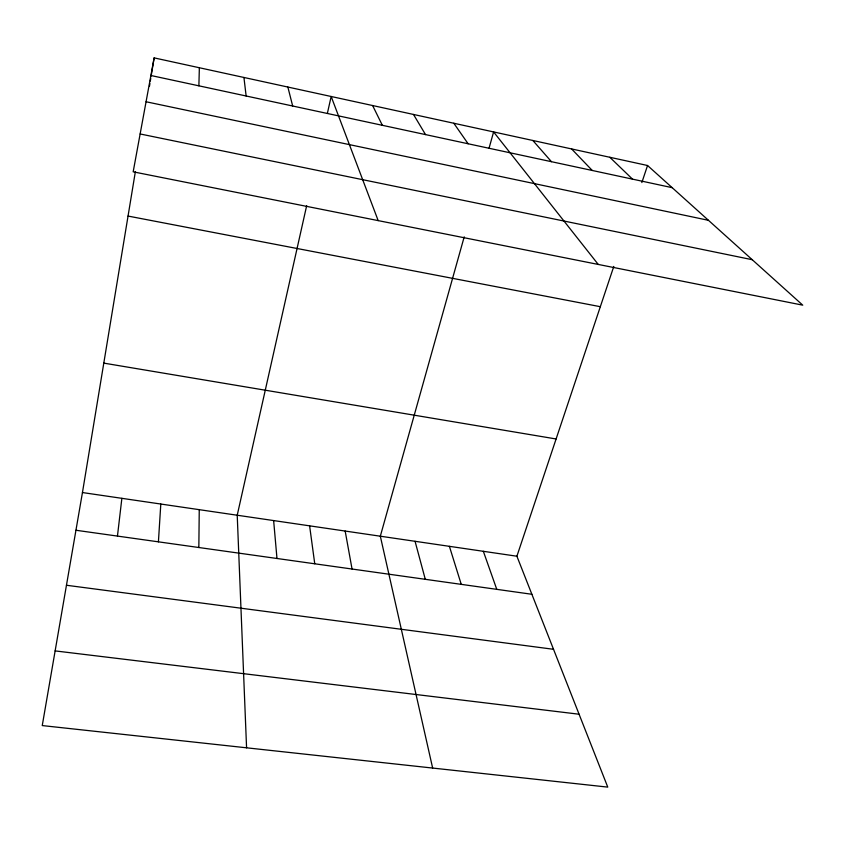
<?xml version="1.0" encoding="UTF-8"?>
<svg xmlns="http://www.w3.org/2000/svg" width="845" height="845" viewBox="0 0 845 845"><rect width="100%" height="100%" fill="white"/><g stroke="black" fill="none" stroke-linecap="round" stroke-linejoin="round"><path stroke-width="1.27" d="M198.839 547.507L199.251 509.662M198.881 85.831L199.357 67.748M158.416 541.835L160.803 504.032M117.455 536.079L121.87 498.328M613.797 266.428L516.897 556.221L607.766 787.117L42.25 725.57L82.451 492.55L135.39 171.535M149.481 86.137L149.903 83.57M150.325 81.004L150.748 78.437M151.171 75.86L154.139 57.882L647.545 165.504L802.75 305.161L133.172 171.82L154.139 57.882M306.672 205.673L237.223 515.228L246.571 747.814M327.448 113.04L331.166 96.488L378.18 220.608M464.211 236.843L380.324 536.205L432.651 768.063M489.001 148.382L493.607 131.926L598.249 264.432M641.841 182.573L647.545 165.504M55.136 650.904L579.078 714.226M66.459 585.258L553.528 649.298M75.944 530.259L531.875 594.278M82.451 492.55L516.897 556.221M103.798 363.118L556.105 438.977M128.049 216.066L600.33 306.693M140.133 133.964L752.251 259.711M146.069 101.759L708.448 220.313M150.896 75.501L672.187 187.674M609.826 157.276L632.514 179.14M571.6 148.942L592.271 170.479M532.868 140.492L551.468 161.701M453.818 123.254L468.119 143.766M413.49 114.455L425.531 134.598M372.613 105.53L382.341 125.303M483.34 551.299L496.775 589.345M449.392 546.324L461.254 584.36M415.053 541.296L425.288 579.311M287.86 87.046L292.676 106.016M345.172 531.051L352.048 569.023M309.608 525.843L314.752 563.784M243.93 77.465L246.138 96.003M273.632 520.562L276.98 558.482"/></g></svg>
